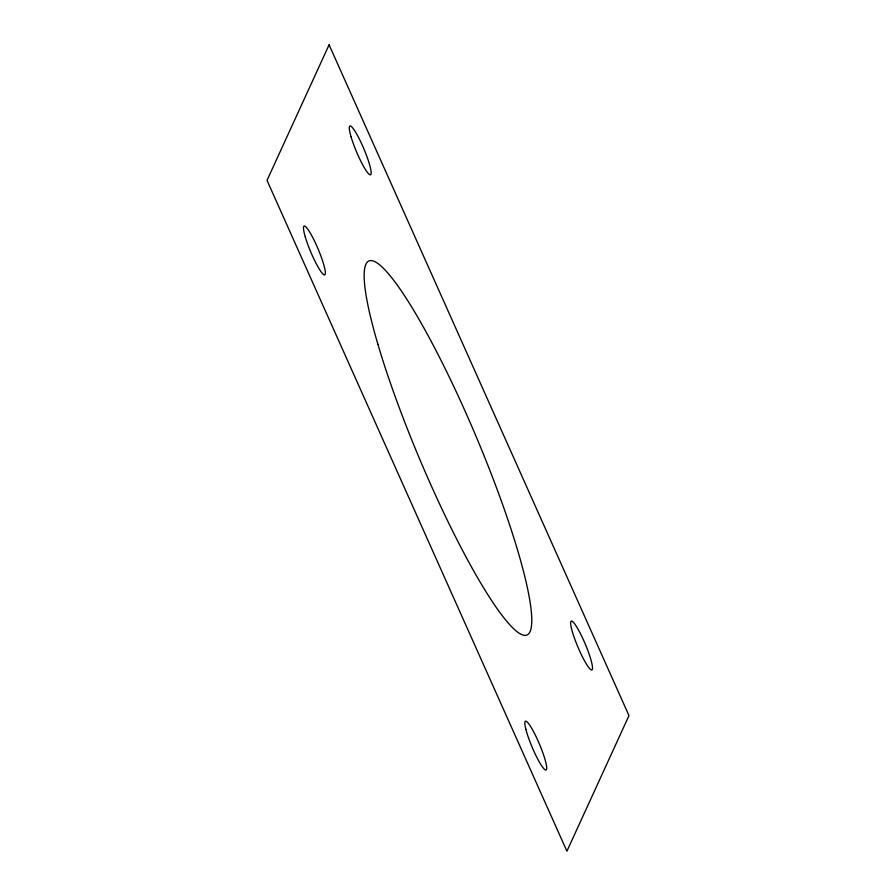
<?xml version="1.0" encoding="UTF-8"?>
<svg xmlns="http://www.w3.org/2000/svg" width="896" height="896" viewBox="0 0 896 896"><rect width="100%" height="100%" fill="white"/><g stroke="black" fill="none" stroke-linecap="round" stroke-linejoin="round"><path stroke-width="1.34" d="M329.09 44.8L267.019 180.376L566.91 851.2L628.981 715.624L329.09 44.8M351.086 136.886A26.488 3.965 67.1 0 0 370.003 174.798A26.488 3.965 67.1 0 0 359.598 139.518A26.488 3.965 67.1 0 0 351.086 136.886M572.443 632.016A26.488 3.965 67.1 0 0 591.349 669.928A26.488 3.965 67.1 0 0 580.955 634.659A26.488 3.965 67.1 0 0 572.443 632.016M377.922 344.366A203.034 30.386 67.1 0 0 522.917 635.029A203.034 30.386 67.1 0 0 443.162 364.605A203.034 30.386 67.1 0 0 377.922 344.366M525.907 729.467A26.488 3.965 67.1 0 0 544.79 769.574A26.488 3.965 67.1 0 0 536.614 737.755A26.488 3.965 67.1 0 0 525.907 729.467M305.278 236.947A26.488 3.965 67.1 0 0 324.195 274.859A26.488 3.965 67.1 0 0 313.79 239.59A26.488 3.965 67.1 0 0 305.278 236.947"/></g></svg>
